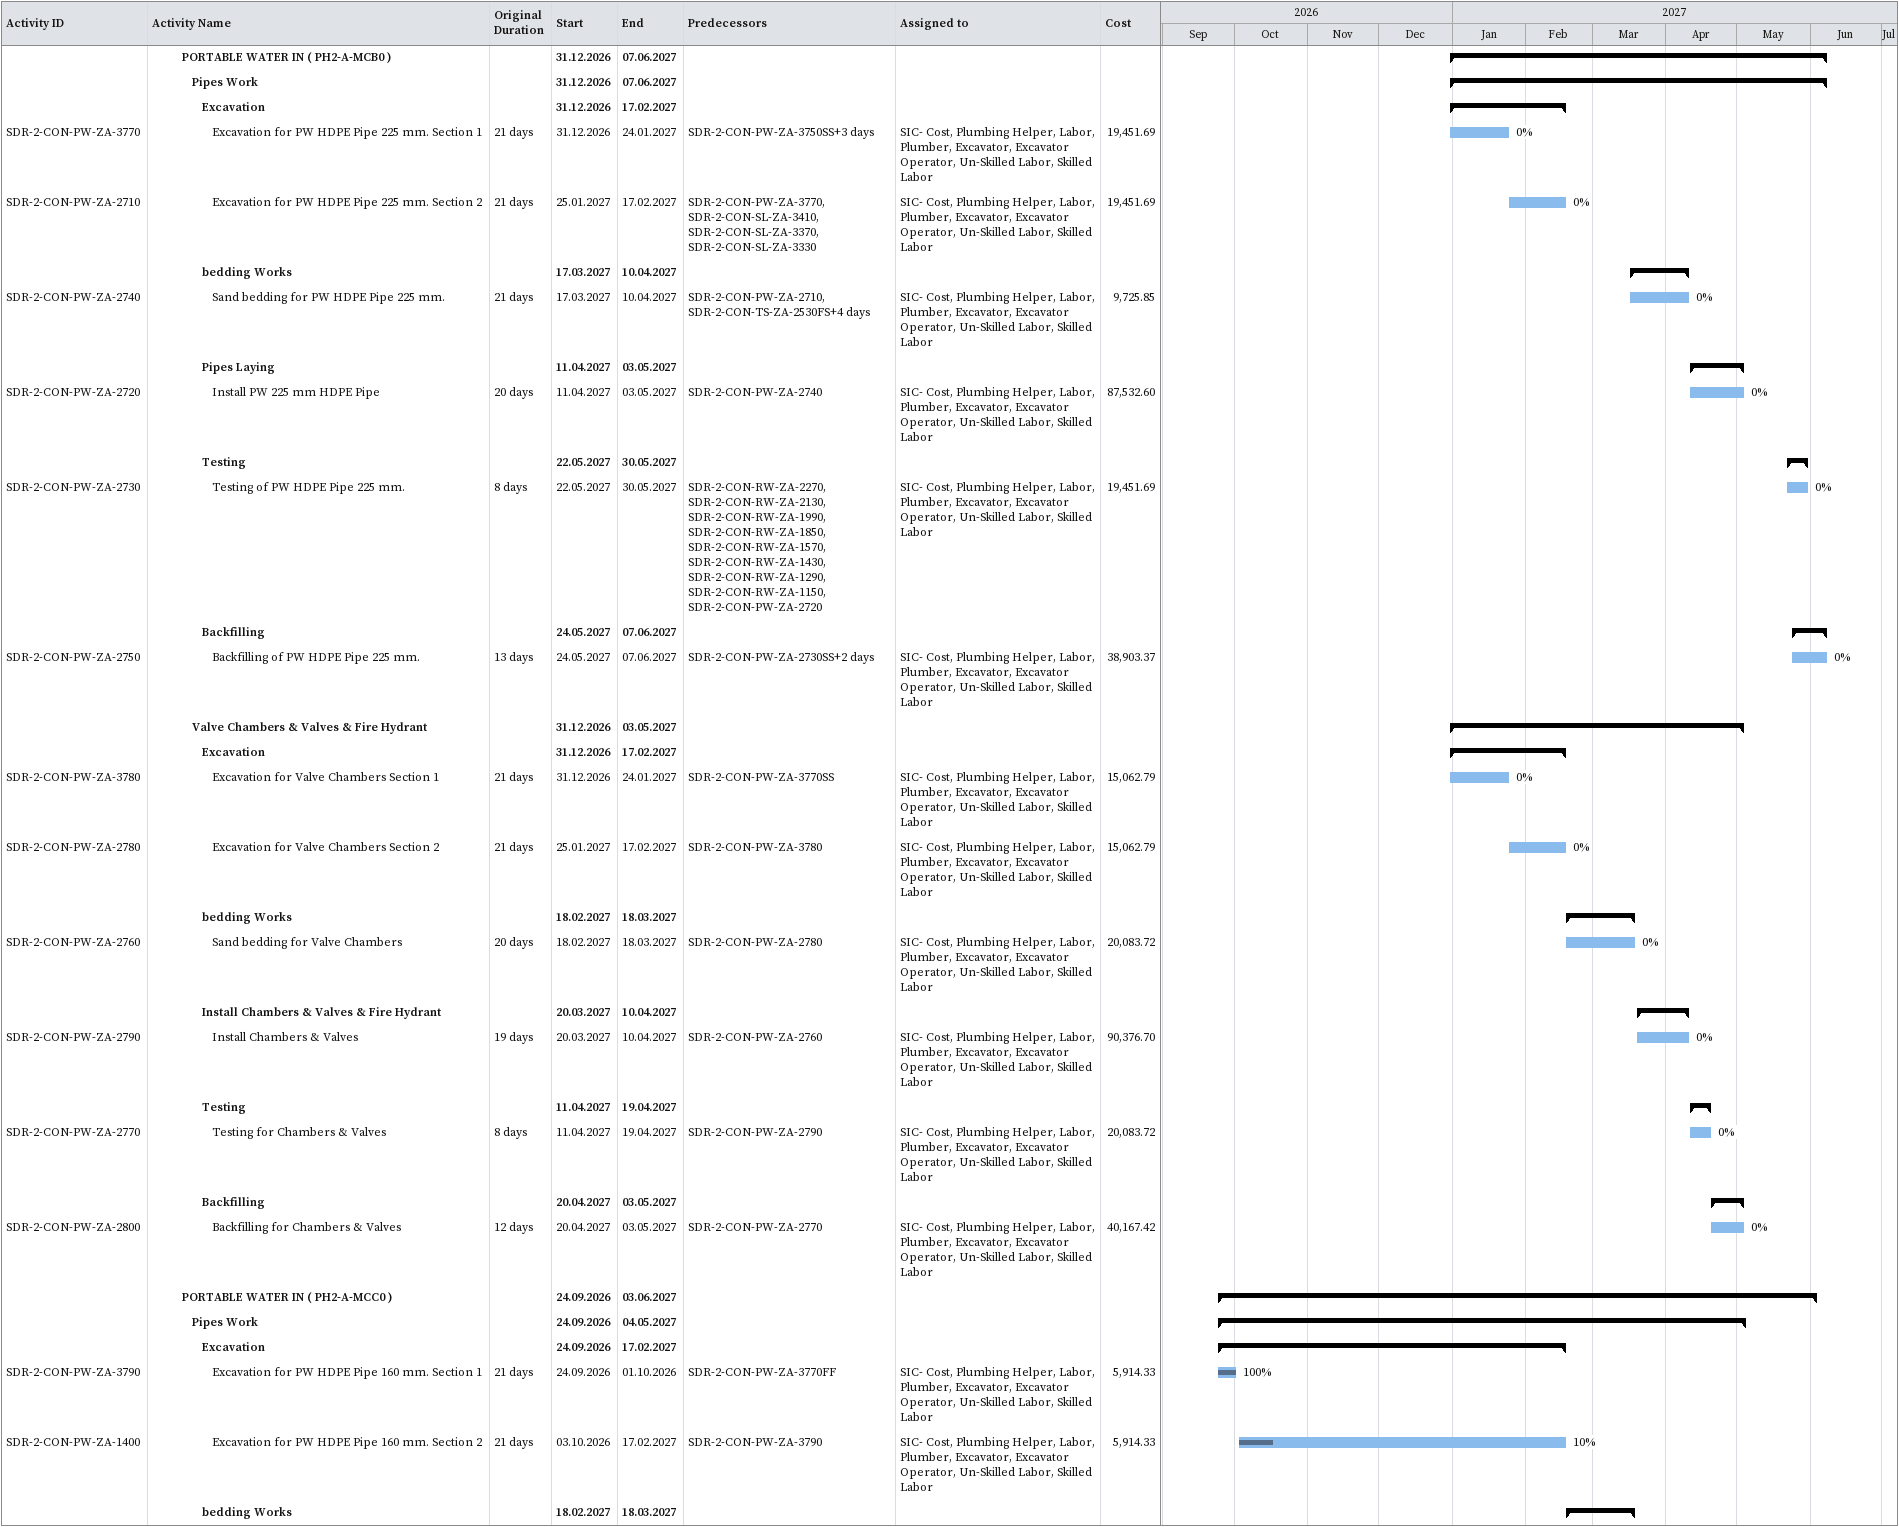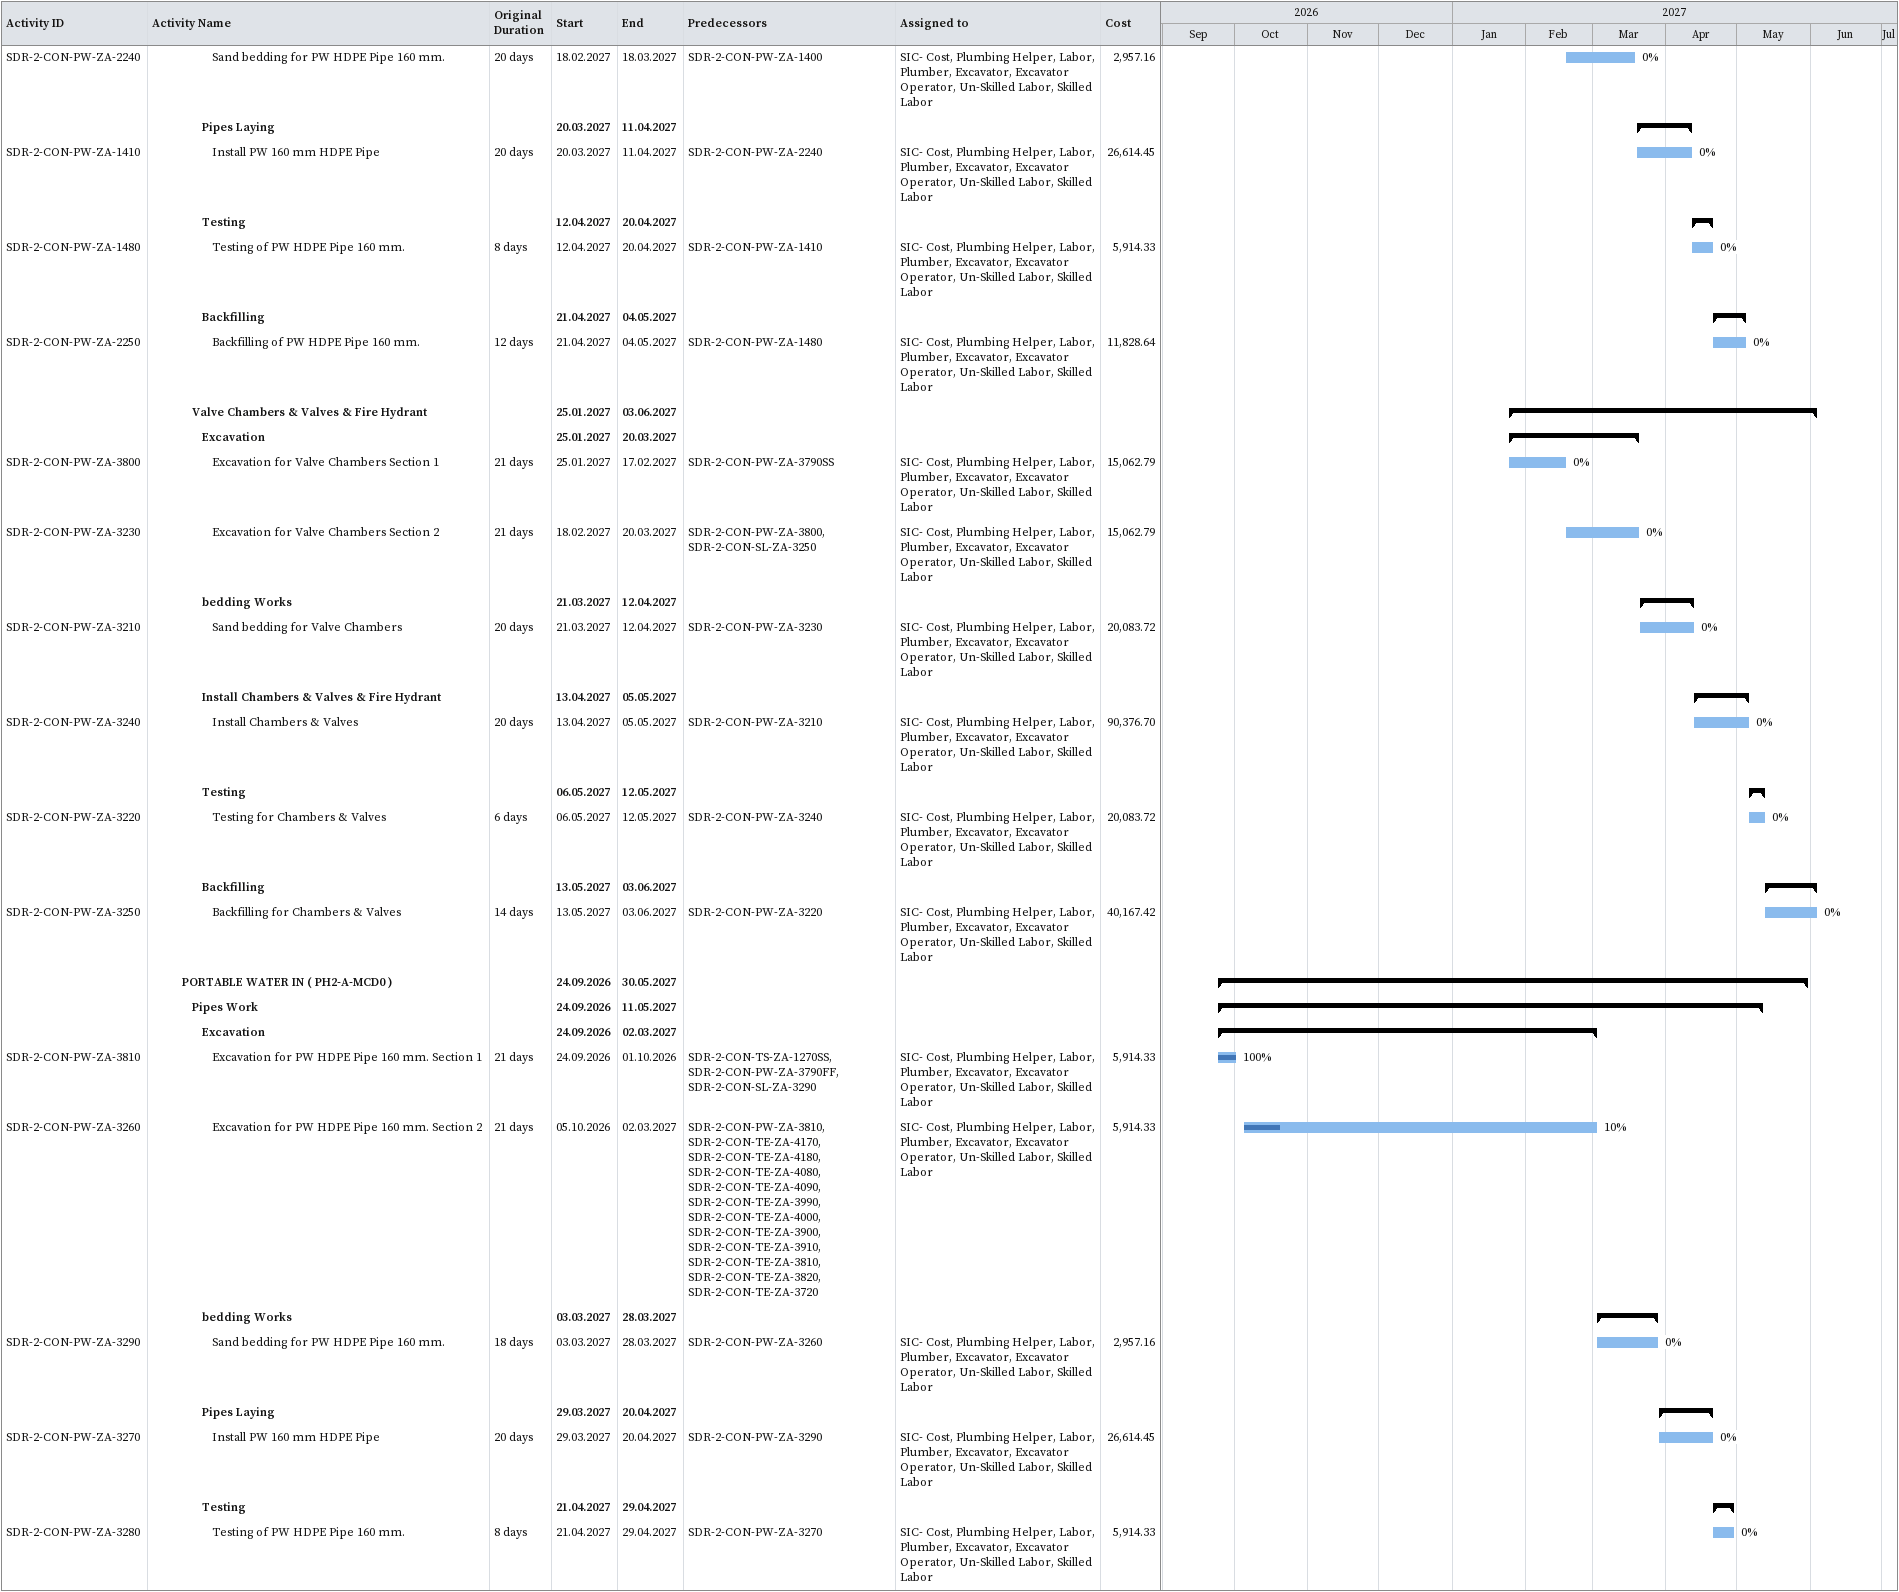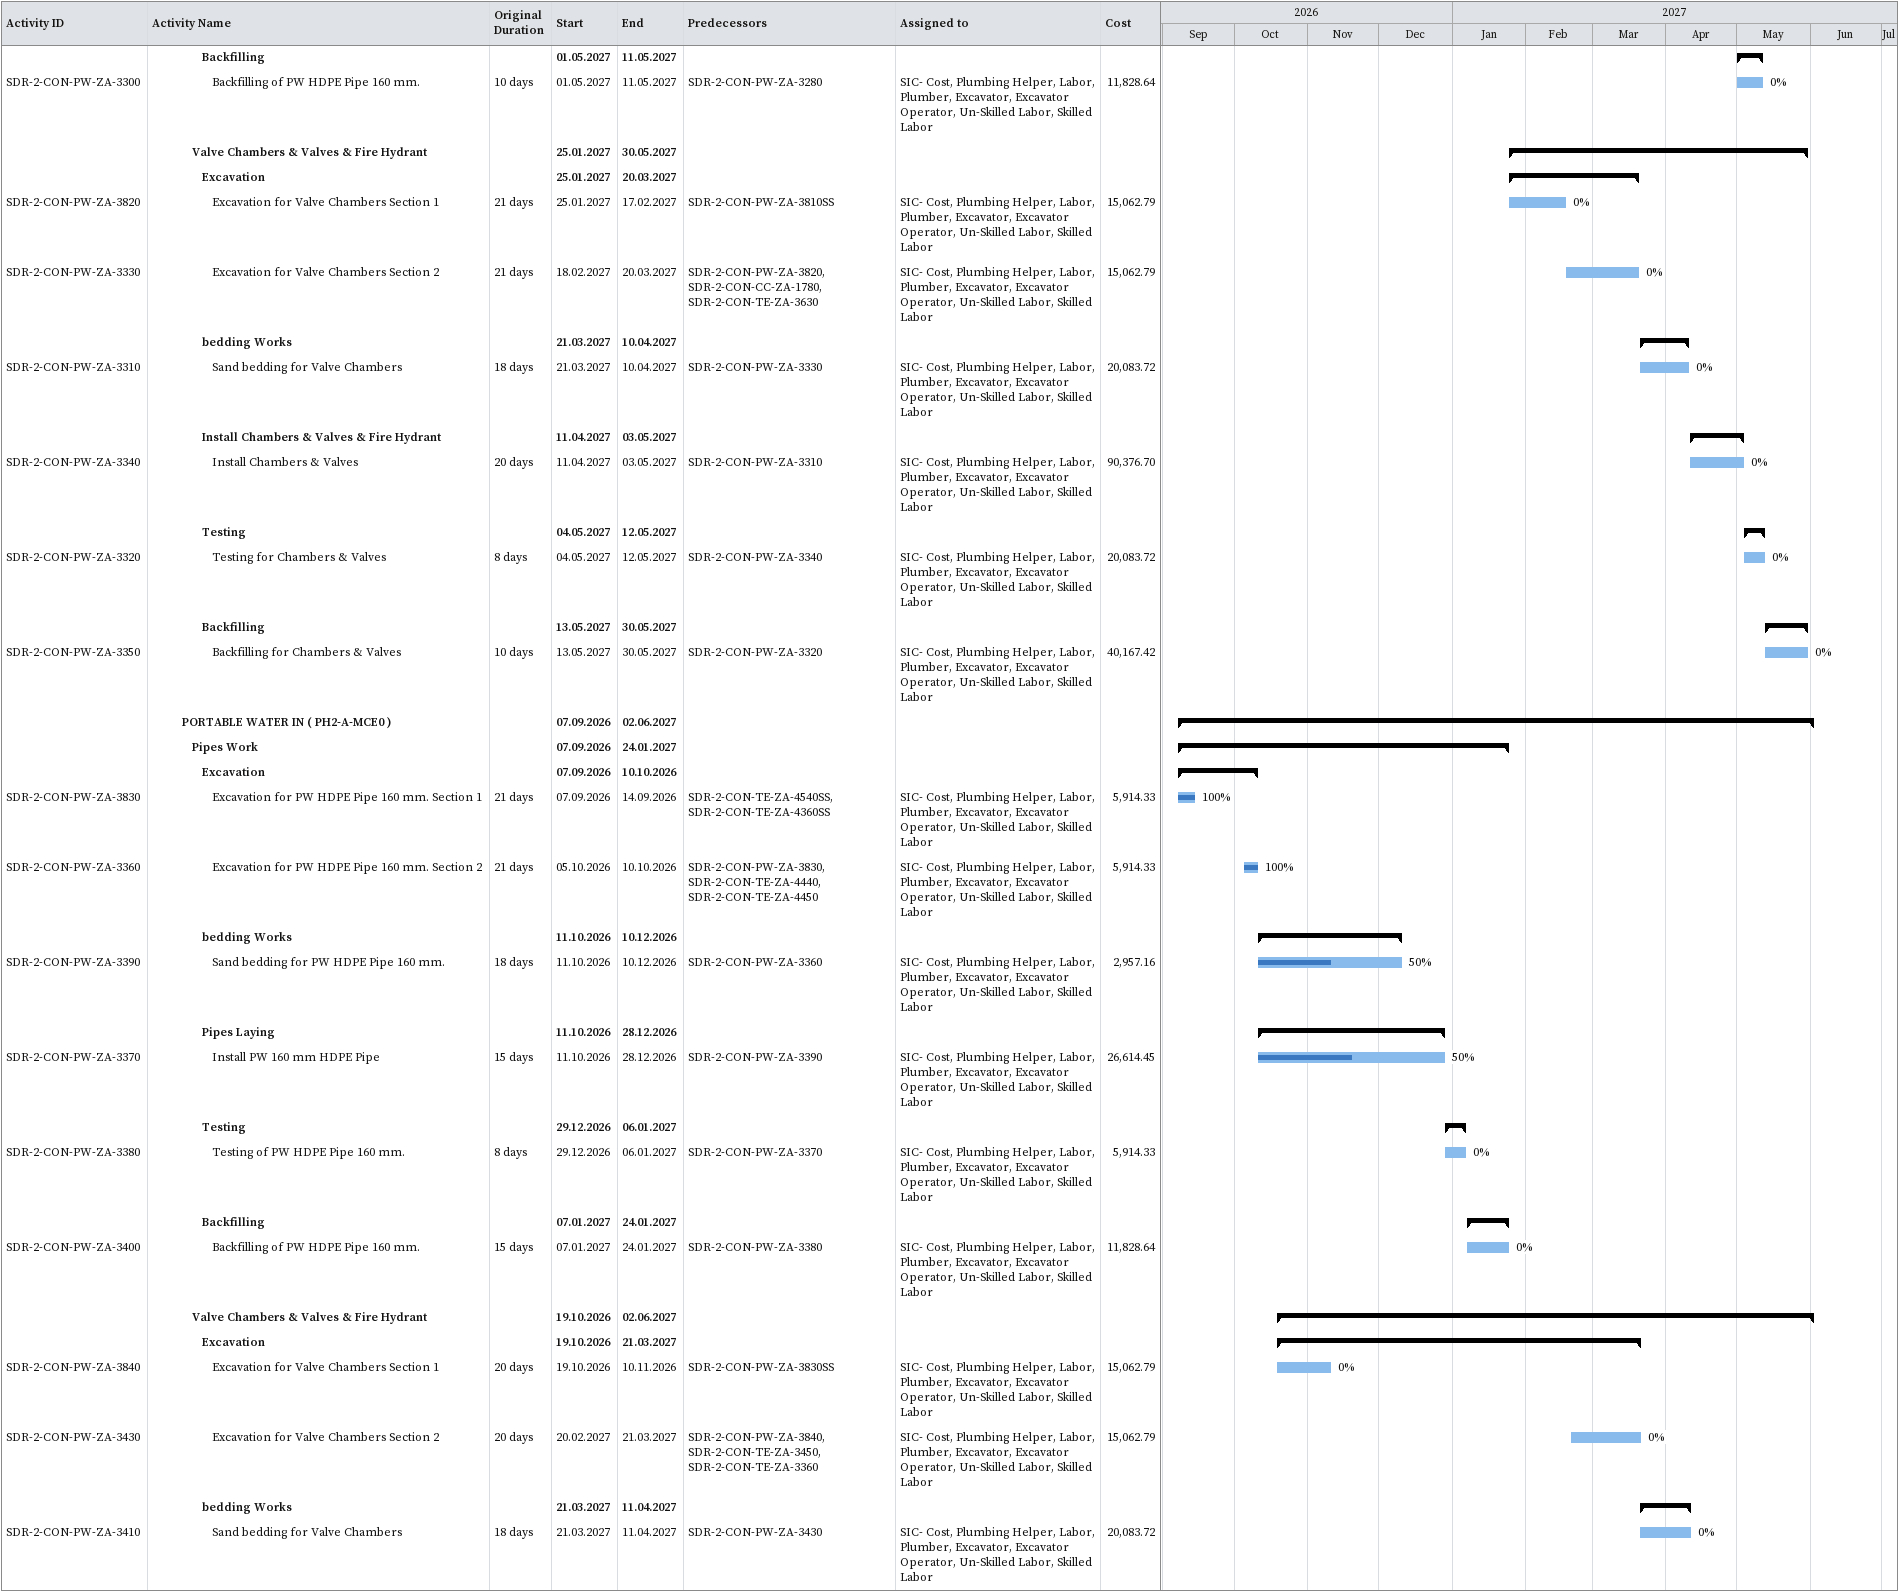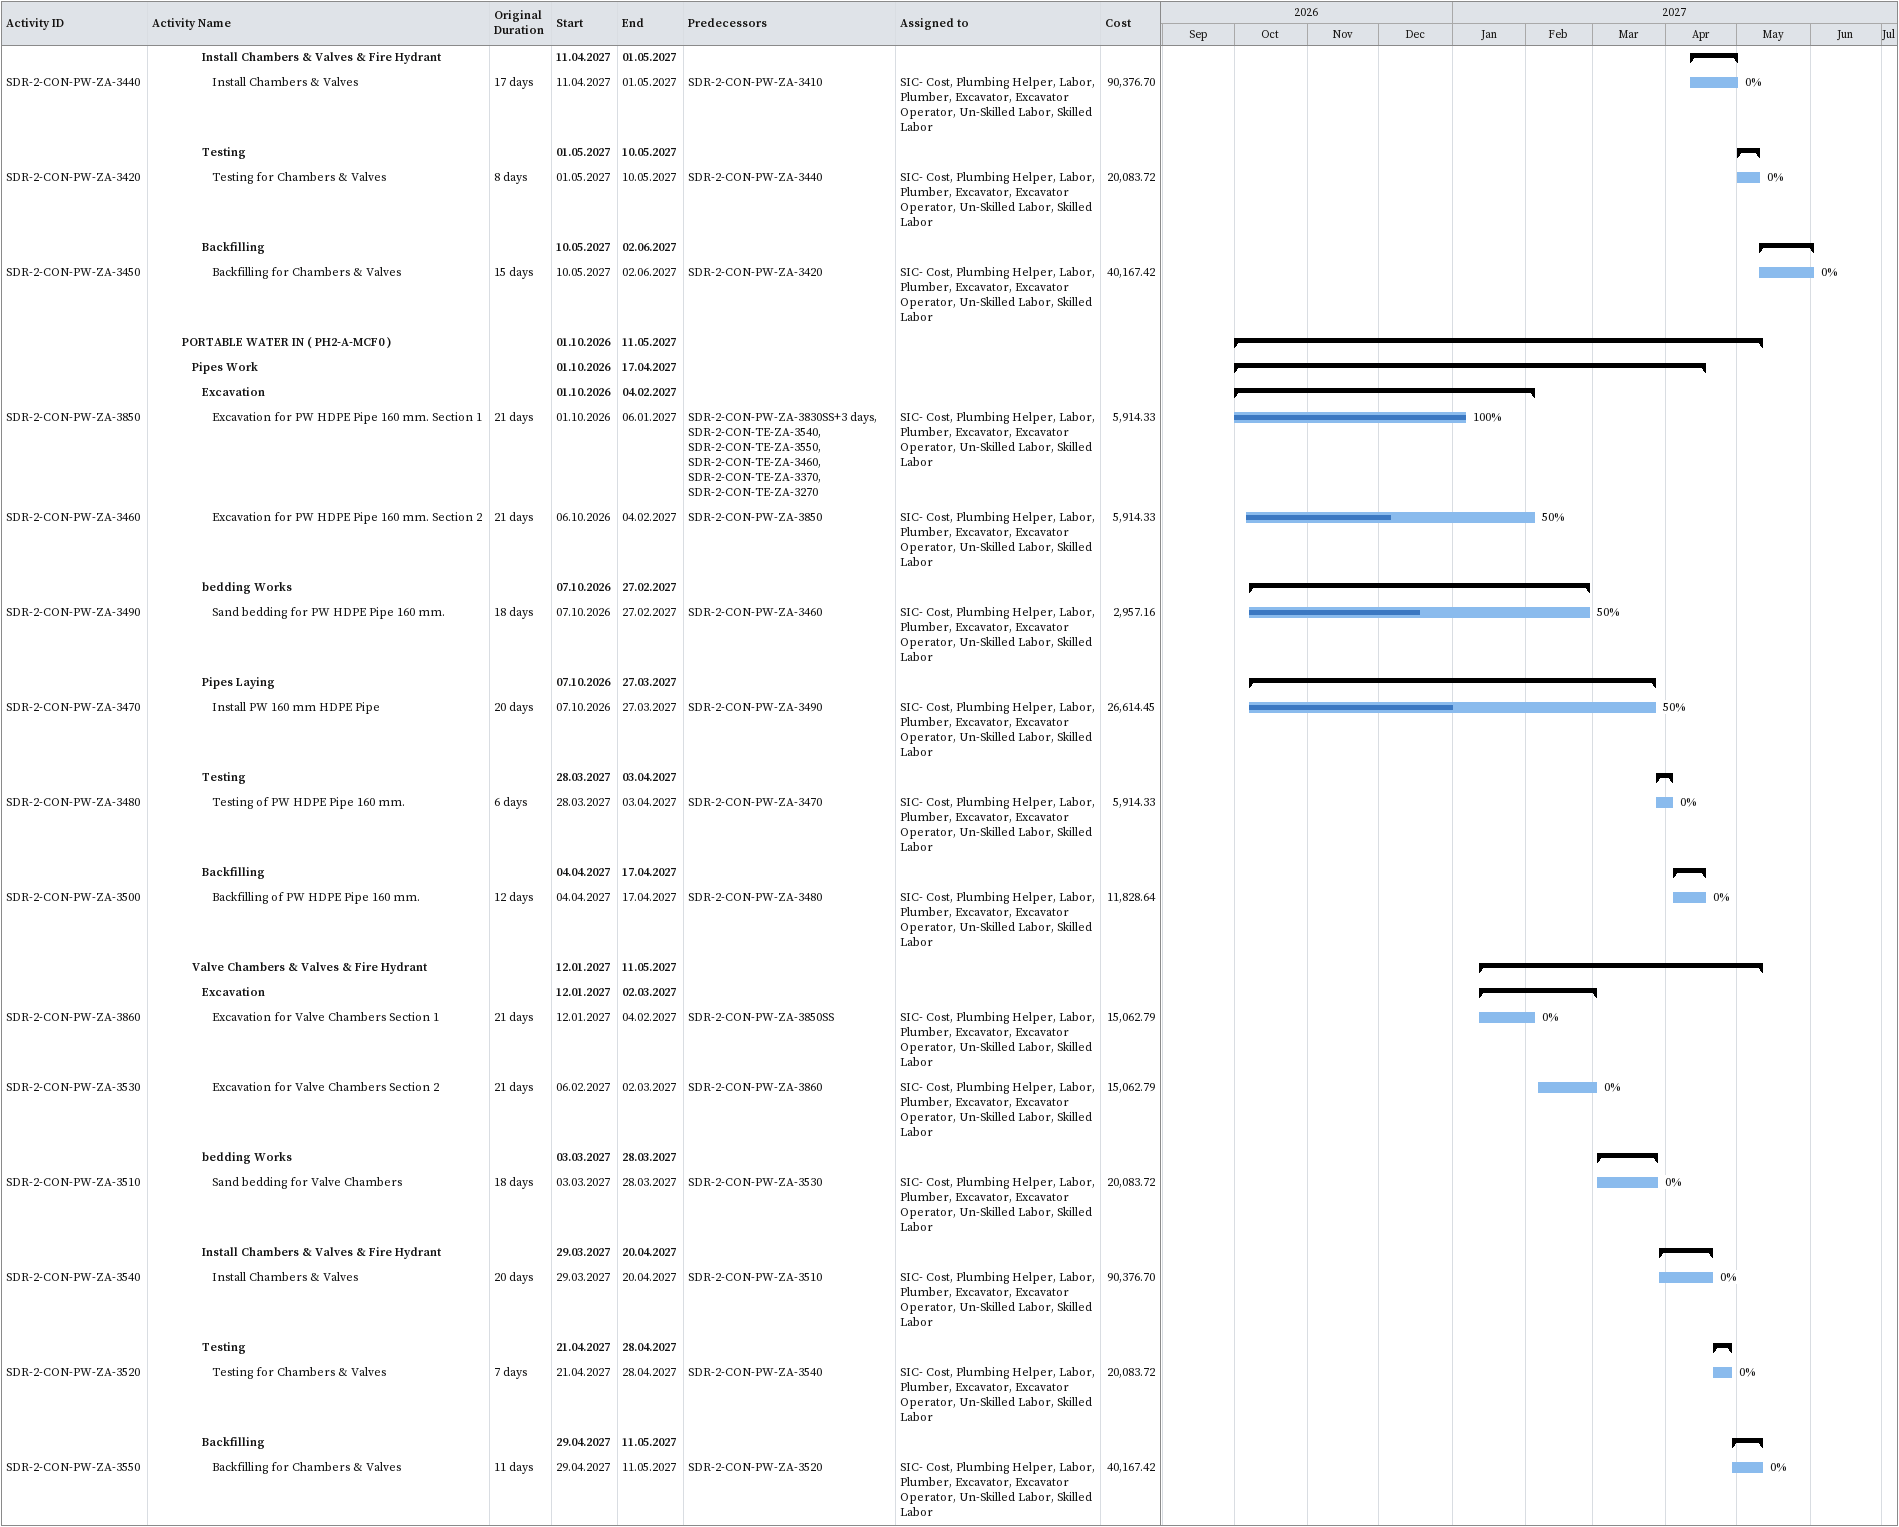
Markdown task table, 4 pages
| ID | Level | Task | Original duration | Start | Finish | Predecessors | Resources | % complete | Cost |
|---|---|---|---|---|---|---|---|---|---|
|  | 4 | **PORTABLE WATER IN ( PH2-A-MCB0 )** |  | 2026-12-31 | 2027-06-07 |  |  |  |  |
|  | 5 | **Pipes Work** |  | 2026-12-31 | 2027-06-07 |  |  |  |  |
|  | 6 | **Excavation** |  | 2026-12-31 | 2027-02-17 |  |  |  |  |
| SDR-2-CON-PW-ZA-3770 | 7 | Excavation for PW HDPE Pipe 225 mm. Section 1 | 21d | 2026-12-31 | 2027-01-24 | SDR-2-CON-PW-ZA-3750SS+3d | SIC- Cost, Plumbing Helper, Labor, Plumber, Excavator, Excavator Operator, Un-Skilled Labor, Skilled Labor | 0 | 19451.69 |
| SDR-2-CON-PW-ZA-2710 | 7 | Excavation for PW HDPE Pipe 225 mm. Section 2 | 21d | 2027-01-25 | 2027-02-17 | SDR-2-CON-PW-ZA-3770, SDR-2-CON-SL-ZA-3410, SDR-2-CON-SL-ZA-3370, SDR-2-CON-SL-ZA-3330 | SIC- Cost, Plumbing Helper, Labor, Plumber, Excavator, Excavator Operator, Un-Skilled Labor, Skilled Labor | 0 | 19451.69 |
|  | 6 | **bedding Works** |  | 2027-03-17 | 2027-04-10 |  |  |  |  |
| SDR-2-CON-PW-ZA-2740 | 7 | Sand bedding for PW HDPE Pipe 225 mm. | 21d | 2027-03-17 | 2027-04-10 | SDR-2-CON-PW-ZA-2710, SDR-2-CON-TS-ZA-2530FS+4d | SIC- Cost, Plumbing Helper, Labor, Plumber, Excavator, Excavator Operator, Un-Skilled Labor, Skilled Labor | 0 | 9725.85 |
|  | 6 | **Pipes Laying** |  | 2027-04-11 | 2027-05-03 |  |  |  |  |
| SDR-2-CON-PW-ZA-2720 | 7 | Install PW 225 mm HDPE Pipe | 20d | 2027-04-11 | 2027-05-03 | SDR-2-CON-PW-ZA-2740 | SIC- Cost, Plumbing Helper, Labor, Plumber, Excavator, Excavator Operator, Un-Skilled Labor, Skilled Labor | 0 | 87532.60 |
|  | 6 | **Testing** |  | 2027-05-22 | 2027-05-30 |  |  |  |  |
| SDR-2-CON-PW-ZA-2730 | 7 | Testing of PW HDPE Pipe 225 mm. | 8d | 2027-05-22 | 2027-05-30 | SDR-2-CON-RW-ZA-2270, SDR-2-CON-RW-ZA-2130, SDR-2-CON-RW-ZA-1990, SDR-2-CON-RW-ZA-1850, SDR-2-CON-RW-ZA-1570, SDR-2-CON-RW-ZA-1430, SDR-2-CON-RW-ZA-1290, SDR-2-CON-RW-ZA-1150, SDR-2-CON-PW-ZA-2720 | SIC- Cost, Plumbing Helper, Labor, Plumber, Excavator, Excavator Operator, Un-Skilled Labor, Skilled Labor | 0 | 19451.69 |
|  | 6 | **Backfilling** |  | 2027-05-24 | 2027-06-07 |  |  |  |  |
| SDR-2-CON-PW-ZA-2750 | 7 | Backfilling of PW HDPE Pipe 225 mm. | 13d | 2027-05-24 | 2027-06-07 | SDR-2-CON-PW-ZA-2730SS+2d | SIC- Cost, Plumbing Helper, Labor, Plumber, Excavator, Excavator Operator, Un-Skilled Labor, Skilled Labor | 0 | 38903.37 |
|  | 5 | **Valve Chambers & Valves & Fire Hydrant** |  | 2026-12-31 | 2027-05-03 |  |  |  |  |
|  | 6 | **Excavation** |  | 2026-12-31 | 2027-02-17 |  |  |  |  |
| SDR-2-CON-PW-ZA-3780 | 7 | Excavation for Valve Chambers Section 1 | 21d | 2026-12-31 | 2027-01-24 | SDR-2-CON-PW-ZA-3770SS | SIC- Cost, Plumbing Helper, Labor, Plumber, Excavator, Excavator Operator, Un-Skilled Labor, Skilled Labor | 0 | 15062.79 |
| SDR-2-CON-PW-ZA-2780 | 7 | Excavation for Valve Chambers Section 2 | 21d | 2027-01-25 | 2027-02-17 | SDR-2-CON-PW-ZA-3780 | SIC- Cost, Plumbing Helper, Labor, Plumber, Excavator, Excavator Operator, Un-Skilled Labor, Skilled Labor | 0 | 15062.79 |
|  | 6 | **bedding Works** |  | 2027-02-18 | 2027-03-18 |  |  |  |  |
| SDR-2-CON-PW-ZA-2760 | 7 | Sand bedding for Valve Chambers | 20d | 2027-02-18 | 2027-03-18 | SDR-2-CON-PW-ZA-2780 | SIC- Cost, Plumbing Helper, Labor, Plumber, Excavator, Excavator Operator, Un-Skilled Labor, Skilled Labor | 0 | 20083.72 |
|  | 6 | **Install Chambers & Valves & Fire Hydrant** |  | 2027-03-20 | 2027-04-10 |  |  |  |  |
| SDR-2-CON-PW-ZA-2790 | 7 | Install Chambers & Valves | 19d | 2027-03-20 | 2027-04-10 | SDR-2-CON-PW-ZA-2760 | SIC- Cost, Plumbing Helper, Labor, Plumber, Excavator, Excavator Operator, Un-Skilled Labor, Skilled Labor | 0 | 90376.70 |
|  | 6 | **Testing** |  | 2027-04-11 | 2027-04-19 |  |  |  |  |
| SDR-2-CON-PW-ZA-2770 | 7 | Testing for Chambers & Valves | 8d | 2027-04-11 | 2027-04-19 | SDR-2-CON-PW-ZA-2790 | SIC- Cost, Plumbing Helper, Labor, Plumber, Excavator, Excavator Operator, Un-Skilled Labor, Skilled Labor | 0 | 20083.72 |
|  | 6 | **Backfilling** |  | 2027-04-20 | 2027-05-03 |  |  |  |  |
| SDR-2-CON-PW-ZA-2800 | 7 | Backfilling for Chambers & Valves | 12d | 2027-04-20 | 2027-05-03 | SDR-2-CON-PW-ZA-2770 | SIC- Cost, Plumbing Helper, Labor, Plumber, Excavator, Excavator Operator, Un-Skilled Labor, Skilled Labor | 0 | 40167.42 |
|  | 4 | **PORTABLE WATER IN ( PH2-A-MCC0 )** |  | 2026-09-24 | 2027-06-03 |  |  |  |  |
|  | 5 | **Pipes Work** |  | 2026-09-24 | 2027-05-04 |  |  |  |  |
|  | 6 | **Excavation** |  | 2026-09-24 | 2027-02-17 |  |  |  |  |
| SDR-2-CON-PW-ZA-3790 | 7 | Excavation for PW HDPE Pipe 160 mm. Section 1 | 21d | 2026-09-24 | 2026-10-01 | SDR-2-CON-PW-ZA-3770FF | SIC- Cost, Plumbing Helper, Labor, Plumber, Excavator, Excavator Operator, Un-Skilled Labor, Skilled Labor | 100 | 5914.33 |
| SDR-2-CON-PW-ZA-1400 | 7 | Excavation for PW HDPE Pipe 160 mm. Section 2 | 21d | 2026-10-03 | 2027-02-17 | SDR-2-CON-PW-ZA-3790 | SIC- Cost, Plumbing Helper, Labor, Plumber, Excavator, Excavator Operator, Un-Skilled Labor, Skilled Labor | 10 | 5914.33 |
|  | 6 | **bedding Works** |  | 2027-02-18 | 2027-03-18 |  |  |  |  |
| SDR-2-CON-PW-ZA-2240 | 7 | Sand bedding for PW HDPE Pipe 160 mm. | 20d | 2027-02-18 | 2027-03-18 | SDR-2-CON-PW-ZA-1400 | SIC- Cost, Plumbing Helper, Labor, Plumber, Excavator, Excavator Operator, Un-Skilled Labor, Skilled Labor | 0 | 2957.16 |
|  | 6 | **Pipes Laying** |  | 2027-03-20 | 2027-04-11 |  |  |  |  |
| SDR-2-CON-PW-ZA-1410 | 7 | Install PW 160 mm HDPE Pipe | 20d | 2027-03-20 | 2027-04-11 | SDR-2-CON-PW-ZA-2240 | SIC- Cost, Plumbing Helper, Labor, Plumber, Excavator, Excavator Operator, Un-Skilled Labor, Skilled Labor | 0 | 26614.45 |
|  | 6 | **Testing** |  | 2027-04-12 | 2027-04-20 |  |  |  |  |
| SDR-2-CON-PW-ZA-1480 | 7 | Testing of PW HDPE Pipe 160 mm. | 8d | 2027-04-12 | 2027-04-20 | SDR-2-CON-PW-ZA-1410 | SIC- Cost, Plumbing Helper, Labor, Plumber, Excavator, Excavator Operator, Un-Skilled Labor, Skilled Labor | 0 | 5914.33 |
|  | 6 | **Backfilling** |  | 2027-04-21 | 2027-05-04 |  |  |  |  |
| SDR-2-CON-PW-ZA-2250 | 7 | Backfilling of PW HDPE Pipe 160 mm. | 12d | 2027-04-21 | 2027-05-04 | SDR-2-CON-PW-ZA-1480 | SIC- Cost, Plumbing Helper, Labor, Plumber, Excavator, Excavator Operator, Un-Skilled Labor, Skilled Labor | 0 | 11828.64 |
|  | 5 | **Valve Chambers & Valves & Fire Hydrant** |  | 2027-01-25 | 2027-06-03 |  |  |  |  |
|  | 6 | **Excavation** |  | 2027-01-25 | 2027-03-20 |  |  |  |  |
| SDR-2-CON-PW-ZA-3800 | 7 | Excavation for Valve Chambers Section 1 | 21d | 2027-01-25 | 2027-02-17 | SDR-2-CON-PW-ZA-3790SS | SIC- Cost, Plumbing Helper, Labor, Plumber, Excavator, Excavator Operator, Un-Skilled Labor, Skilled Labor | 0 | 15062.79 |
| SDR-2-CON-PW-ZA-3230 | 7 | Excavation for Valve Chambers Section 2 | 21d | 2027-02-18 | 2027-03-20 | SDR-2-CON-PW-ZA-3800, SDR-2-CON-SL-ZA-3250 | SIC- Cost, Plumbing Helper, Labor, Plumber, Excavator, Excavator Operator, Un-Skilled Labor, Skilled Labor | 0 | 15062.79 |
|  | 6 | **bedding Works** |  | 2027-03-21 | 2027-04-12 |  |  |  |  |
| SDR-2-CON-PW-ZA-3210 | 7 | Sand bedding for Valve Chambers | 20d | 2027-03-21 | 2027-04-12 | SDR-2-CON-PW-ZA-3230 | SIC- Cost, Plumbing Helper, Labor, Plumber, Excavator, Excavator Operator, Un-Skilled Labor, Skilled Labor | 0 | 20083.72 |
|  | 6 | **Install Chambers & Valves & Fire Hydrant** |  | 2027-04-13 | 2027-05-05 |  |  |  |  |
| SDR-2-CON-PW-ZA-3240 | 7 | Install Chambers & Valves | 20d | 2027-04-13 | 2027-05-05 | SDR-2-CON-PW-ZA-3210 | SIC- Cost, Plumbing Helper, Labor, Plumber, Excavator, Excavator Operator, Un-Skilled Labor, Skilled Labor | 0 | 90376.70 |
|  | 6 | **Testing** |  | 2027-05-06 | 2027-05-12 |  |  |  |  |
| SDR-2-CON-PW-ZA-3220 | 7 | Testing for Chambers & Valves | 6d | 2027-05-06 | 2027-05-12 | SDR-2-CON-PW-ZA-3240 | SIC- Cost, Plumbing Helper, Labor, Plumber, Excavator, Excavator Operator, Un-Skilled Labor, Skilled Labor | 0 | 20083.72 |
|  | 6 | **Backfilling** |  | 2027-05-13 | 2027-06-03 |  |  |  |  |
| SDR-2-CON-PW-ZA-3250 | 7 | Backfilling for Chambers & Valves | 14d | 2027-05-13 | 2027-06-03 | SDR-2-CON-PW-ZA-3220 | SIC- Cost, Plumbing Helper, Labor, Plumber, Excavator, Excavator Operator, Un-Skilled Labor, Skilled Labor | 0 | 40167.42 |
|  | 4 | **PORTABLE WATER IN ( PH2-A-MCD0 )** |  | 2026-09-24 | 2027-05-30 |  |  |  |  |
|  | 5 | **Pipes Work** |  | 2026-09-24 | 2027-05-11 |  |  |  |  |
|  | 6 | **Excavation** |  | 2026-09-24 | 2027-03-02 |  |  |  |  |
| SDR-2-CON-PW-ZA-3810 | 7 | Excavation for PW HDPE Pipe 160 mm. Section 1 | 21d | 2026-09-24 | 2026-10-01 | SDR-2-CON-TS-ZA-1270SS, SDR-2-CON-PW-ZA-3790FF, SDR-2-CON-SL-ZA-3290 | SIC- Cost, Plumbing Helper, Labor, Plumber, Excavator, Excavator Operator, Un-Skilled Labor, Skilled Labor | 100 | 5914.33 |
| SDR-2-CON-PW-ZA-3260 | 7 | Excavation for PW HDPE Pipe 160 mm. Section 2 | 21d | 2026-10-05 | 2027-03-02 | SDR-2-CON-PW-ZA-3810, SDR-2-CON-TE-ZA-4170, SDR-2-CON-TE-ZA-4180, SDR-2-CON-TE-ZA-4080, SDR-2-CON-TE-ZA-4090, SDR-2-CON-TE-ZA-3990, SDR-2-CON-TE-ZA-4000, SDR-2-CON-TE-ZA-3900, SDR-2-CON-TE-ZA-3910, SDR-2-CON-TE-ZA-3810, SDR-2-CON-TE-ZA-3820, SDR-2-CON-TE-ZA-3720 | SIC- Cost, Plumbing Helper, Labor, Plumber, Excavator, Excavator Operator, Un-Skilled Labor, Skilled Labor | 10 | 5914.33 |
|  | 6 | **bedding Works** |  | 2027-03-03 | 2027-03-28 |  |  |  |  |
| SDR-2-CON-PW-ZA-3290 | 7 | Sand bedding for PW HDPE Pipe 160 mm. | 18d | 2027-03-03 | 2027-03-28 | SDR-2-CON-PW-ZA-3260 | SIC- Cost, Plumbing Helper, Labor, Plumber, Excavator, Excavator Operator, Un-Skilled Labor, Skilled Labor | 0 | 2957.16 |
|  | 6 | **Pipes Laying** |  | 2027-03-29 | 2027-04-20 |  |  |  |  |
| SDR-2-CON-PW-ZA-3270 | 7 | Install PW 160 mm HDPE Pipe | 20d | 2027-03-29 | 2027-04-20 | SDR-2-CON-PW-ZA-3290 | SIC- Cost, Plumbing Helper, Labor, Plumber, Excavator, Excavator Operator, Un-Skilled Labor, Skilled Labor | 0 | 26614.45 |
|  | 6 | **Testing** |  | 2027-04-21 | 2027-04-29 |  |  |  |  |
| SDR-2-CON-PW-ZA-3280 | 7 | Testing of PW HDPE Pipe 160 mm. | 8d | 2027-04-21 | 2027-04-29 | SDR-2-CON-PW-ZA-3270 | SIC- Cost, Plumbing Helper, Labor, Plumber, Excavator, Excavator Operator, Un-Skilled Labor, Skilled Labor | 0 | 5914.33 |
|  | 6 | **Backfilling** |  | 2027-05-01 | 2027-05-11 |  |  |  |  |
| SDR-2-CON-PW-ZA-3300 | 7 | Backfilling of PW HDPE Pipe 160 mm. | 10d | 2027-05-01 | 2027-05-11 | SDR-2-CON-PW-ZA-3280 | SIC- Cost, Plumbing Helper, Labor, Plumber, Excavator, Excavator Operator, Un-Skilled Labor, Skilled Labor | 0 | 11828.64 |
|  | 5 | **Valve Chambers & Valves & Fire Hydrant** |  | 2027-01-25 | 2027-05-30 |  |  |  |  |
|  | 6 | **Excavation** |  | 2027-01-25 | 2027-03-20 |  |  |  |  |
| SDR-2-CON-PW-ZA-3820 | 7 | Excavation for Valve Chambers Section 1 | 21d | 2027-01-25 | 2027-02-17 | SDR-2-CON-PW-ZA-3810SS | SIC- Cost, Plumbing Helper, Labor, Plumber, Excavator, Excavator Operator, Un-Skilled Labor, Skilled Labor | 0 | 15062.79 |
| SDR-2-CON-PW-ZA-3330 | 7 | Excavation for Valve Chambers Section 2 | 21d | 2027-02-18 | 2027-03-20 | SDR-2-CON-PW-ZA-3820, SDR-2-CON-CC-ZA-1780, SDR-2-CON-TE-ZA-3630 | SIC- Cost, Plumbing Helper, Labor, Plumber, Excavator, Excavator Operator, Un-Skilled Labor, Skilled Labor | 0 | 15062.79 |
|  | 6 | **bedding Works** |  | 2027-03-21 | 2027-04-10 |  |  |  |  |
| SDR-2-CON-PW-ZA-3310 | 7 | Sand bedding for Valve Chambers | 18d | 2027-03-21 | 2027-04-10 | SDR-2-CON-PW-ZA-3330 | SIC- Cost, Plumbing Helper, Labor, Plumber, Excavator, Excavator Operator, Un-Skilled Labor, Skilled Labor | 0 | 20083.72 |
|  | 6 | **Install Chambers & Valves & Fire Hydrant** |  | 2027-04-11 | 2027-05-03 |  |  |  |  |
| SDR-2-CON-PW-ZA-3340 | 7 | Install Chambers & Valves | 20d | 2027-04-11 | 2027-05-03 | SDR-2-CON-PW-ZA-3310 | SIC- Cost, Plumbing Helper, Labor, Plumber, Excavator, Excavator Operator, Un-Skilled Labor, Skilled Labor | 0 | 90376.70 |
|  | 6 | **Testing** |  | 2027-05-04 | 2027-05-12 |  |  |  |  |
| SDR-2-CON-PW-ZA-3320 | 7 | Testing for Chambers & Valves | 8d | 2027-05-04 | 2027-05-12 | SDR-2-CON-PW-ZA-3340 | SIC- Cost, Plumbing Helper, Labor, Plumber, Excavator, Excavator Operator, Un-Skilled Labor, Skilled Labor | 0 | 20083.72 |
|  | 6 | **Backfilling** |  | 2027-05-13 | 2027-05-30 |  |  |  |  |
| SDR-2-CON-PW-ZA-3350 | 7 | Backfilling for Chambers & Valves | 10d | 2027-05-13 | 2027-05-30 | SDR-2-CON-PW-ZA-3320 | SIC- Cost, Plumbing Helper, Labor, Plumber, Excavator, Excavator Operator, Un-Skilled Labor, Skilled Labor | 0 | 40167.42 |
|  | 4 | **PORTABLE WATER IN ( PH2-A-MCE0 )** |  | 2026-09-07 | 2027-06-02 |  |  |  |  |
|  | 5 | **Pipes Work** |  | 2026-09-07 | 2027-01-24 |  |  |  |  |
|  | 6 | **Excavation** |  | 2026-09-07 | 2026-10-10 |  |  |  |  |
| SDR-2-CON-PW-ZA-3830 | 7 | Excavation for PW HDPE Pipe 160 mm. Section 1 | 21d | 2026-09-07 | 2026-09-14 | SDR-2-CON-TE-ZA-4540SS, SDR-2-CON-TE-ZA-4360SS | SIC- Cost, Plumbing Helper, Labor, Plumber, Excavator, Excavator Operator, Un-Skilled Labor, Skilled Labor | 100 | 5914.33 |
| SDR-2-CON-PW-ZA-3360 | 7 | Excavation for PW HDPE Pipe 160 mm. Section 2 | 21d | 2026-10-05 | 2026-10-10 | SDR-2-CON-PW-ZA-3830, SDR-2-CON-TE-ZA-4440, SDR-2-CON-TE-ZA-4450 | SIC- Cost, Plumbing Helper, Labor, Plumber, Excavator, Excavator Operator, Un-Skilled Labor, Skilled Labor | 100 | 5914.33 |
|  | 6 | **bedding Works** |  | 2026-10-11 | 2026-12-10 |  |  |  |  |
| SDR-2-CON-PW-ZA-3390 | 7 | Sand bedding for PW HDPE Pipe 160 mm. | 18d | 2026-10-11 | 2026-12-10 | SDR-2-CON-PW-ZA-3360 | SIC- Cost, Plumbing Helper, Labor, Plumber, Excavator, Excavator Operator, Un-Skilled Labor, Skilled Labor | 50 | 2957.16 |
|  | 6 | **Pipes Laying** |  | 2026-10-11 | 2026-12-28 |  |  |  |  |
| SDR-2-CON-PW-ZA-3370 | 7 | Install PW 160 mm HDPE Pipe | 15d | 2026-10-11 | 2026-12-28 | SDR-2-CON-PW-ZA-3390 | SIC- Cost, Plumbing Helper, Labor, Plumber, Excavator, Excavator Operator, Un-Skilled Labor, Skilled Labor | 50 | 26614.45 |
|  | 6 | **Testing** |  | 2026-12-29 | 2027-01-06 |  |  |  |  |
| SDR-2-CON-PW-ZA-3380 | 7 | Testing of PW HDPE Pipe 160 mm. | 8d | 2026-12-29 | 2027-01-06 | SDR-2-CON-PW-ZA-3370 | SIC- Cost, Plumbing Helper, Labor, Plumber, Excavator, Excavator Operator, Un-Skilled Labor, Skilled Labor | 0 | 5914.33 |
|  | 6 | **Backfilling** |  | 2027-01-07 | 2027-01-24 |  |  |  |  |
| SDR-2-CON-PW-ZA-3400 | 7 | Backfilling of PW HDPE Pipe 160 mm. | 15d | 2027-01-07 | 2027-01-24 | SDR-2-CON-PW-ZA-3380 | SIC- Cost, Plumbing Helper, Labor, Plumber, Excavator, Excavator Operator, Un-Skilled Labor, Skilled Labor | 0 | 11828.64 |
|  | 5 | **Valve Chambers & Valves & Fire Hydrant** |  | 2026-10-19 | 2027-06-02 |  |  |  |  |
|  | 6 | **Excavation** |  | 2026-10-19 | 2027-03-21 |  |  |  |  |
| SDR-2-CON-PW-ZA-3840 | 7 | Excavation for Valve Chambers Section 1 | 20d | 2026-10-19 | 2026-11-10 | SDR-2-CON-PW-ZA-3830SS | SIC- Cost, Plumbing Helper, Labor, Plumber, Excavator, Excavator Operator, Un-Skilled Labor, Skilled Labor | 0 | 15062.79 |
| SDR-2-CON-PW-ZA-3430 | 7 | Excavation for Valve Chambers Section 2 | 20d | 2027-02-20 | 2027-03-21 | SDR-2-CON-PW-ZA-3840, SDR-2-CON-TE-ZA-3450, SDR-2-CON-TE-ZA-3360 | SIC- Cost, Plumbing Helper, Labor, Plumber, Excavator, Excavator Operator, Un-Skilled Labor, Skilled Labor | 0 | 15062.79 |
|  | 6 | **bedding Works** |  | 2027-03-21 | 2027-04-11 |  |  |  |  |
| SDR-2-CON-PW-ZA-3410 | 7 | Sand bedding for Valve Chambers | 18d | 2027-03-21 | 2027-04-11 | SDR-2-CON-PW-ZA-3430 | SIC- Cost, Plumbing Helper, Labor, Plumber, Excavator, Excavator Operator, Un-Skilled Labor, Skilled Labor | 0 | 20083.72 |
|  | 6 | **Install Chambers & Valves & Fire Hydrant** |  | 2027-04-11 | 2027-05-01 |  |  |  |  |
| SDR-2-CON-PW-ZA-3440 | 7 | Install Chambers & Valves | 17d | 2027-04-11 | 2027-05-01 | SDR-2-CON-PW-ZA-3410 | SIC- Cost, Plumbing Helper, Labor, Plumber, Excavator, Excavator Operator, Un-Skilled Labor, Skilled Labor | 0 | 90376.70 |
|  | 6 | **Testing** |  | 2027-05-01 | 2027-05-10 |  |  |  |  |
| SDR-2-CON-PW-ZA-3420 | 7 | Testing for Chambers & Valves | 8d | 2027-05-01 | 2027-05-10 | SDR-2-CON-PW-ZA-3440 | SIC- Cost, Plumbing Helper, Labor, Plumber, Excavator, Excavator Operator, Un-Skilled Labor, Skilled Labor | 0 | 20083.72 |
|  | 6 | **Backfilling** |  | 2027-05-10 | 2027-06-02 |  |  |  |  |
| SDR-2-CON-PW-ZA-3450 | 7 | Backfilling for Chambers & Valves | 15d | 2027-05-10 | 2027-06-02 | SDR-2-CON-PW-ZA-3420 | SIC- Cost, Plumbing Helper, Labor, Plumber, Excavator, Excavator Operator, Un-Skilled Labor, Skilled Labor | 0 | 40167.42 |
|  | 4 | **PORTABLE WATER IN ( PH2-A-MCF0 )** |  | 2026-10-01 | 2027-05-11 |  |  |  |  |
|  | 5 | **Pipes Work** |  | 2026-10-01 | 2027-04-17 |  |  |  |  |
|  | 6 | **Excavation** |  | 2026-10-01 | 2027-02-04 |  |  |  |  |
| SDR-2-CON-PW-ZA-3850 | 7 | Excavation for PW HDPE Pipe 160 mm. Section 1 | 21d | 2026-10-01 | 2027-01-06 | SDR-2-CON-PW-ZA-3830SS+3d, SDR-2-CON-TE-ZA-3540, SDR-2-CON-TE-ZA-3550, SDR-2-CON-TE-ZA-3460, SDR-2-CON-TE-ZA-3370, SDR-2-CON-TE-ZA-3270 | SIC- Cost, Plumbing Helper, Labor, Plumber, Excavator, Excavator Operator, Un-Skilled Labor, Skilled Labor | 100 | 5914.33 |
| SDR-2-CON-PW-ZA-3460 | 7 | Excavation for PW HDPE Pipe 160 mm. Section 2 | 21d | 2026-10-06 | 2027-02-04 | SDR-2-CON-PW-ZA-3850 | SIC- Cost, Plumbing Helper, Labor, Plumber, Excavator, Excavator Operator, Un-Skilled Labor, Skilled Labor | 50 | 5914.33 |
|  | 6 | **bedding Works** |  | 2026-10-07 | 2027-02-27 |  |  |  |  |
| SDR-2-CON-PW-ZA-3490 | 7 | Sand bedding for PW HDPE Pipe 160 mm. | 18d | 2026-10-07 | 2027-02-27 | SDR-2-CON-PW-ZA-3460 | SIC- Cost, Plumbing Helper, Labor, Plumber, Excavator, Excavator Operator, Un-Skilled Labor, Skilled Labor | 50 | 2957.16 |
|  | 6 | **Pipes Laying** |  | 2026-10-07 | 2027-03-27 |  |  |  |  |
| SDR-2-CON-PW-ZA-3470 | 7 | Install PW 160 mm HDPE Pipe | 20d | 2026-10-07 | 2027-03-27 | SDR-2-CON-PW-ZA-3490 | SIC- Cost, Plumbing Helper, Labor, Plumber, Excavator, Excavator Operator, Un-Skilled Labor, Skilled Labor | 50 | 26614.45 |
|  | 6 | **Testing** |  | 2027-03-28 | 2027-04-03 |  |  |  |  |
| SDR-2-CON-PW-ZA-3480 | 7 | Testing of PW HDPE Pipe 160 mm. | 6d | 2027-03-28 | 2027-04-03 | SDR-2-CON-PW-ZA-3470 | SIC- Cost, Plumbing Helper, Labor, Plumber, Excavator, Excavator Operator, Un-Skilled Labor, Skilled Labor | 0 | 5914.33 |
|  | 6 | **Backfilling** |  | 2027-04-04 | 2027-04-17 |  |  |  |  |
| SDR-2-CON-PW-ZA-3500 | 7 | Backfilling of PW HDPE Pipe 160 mm. | 12d | 2027-04-04 | 2027-04-17 | SDR-2-CON-PW-ZA-3480 | SIC- Cost, Plumbing Helper, Labor, Plumber, Excavator, Excavator Operator, Un-Skilled Labor, Skilled Labor | 0 | 11828.64 |
|  | 5 | **Valve Chambers & Valves & Fire Hydrant** |  | 2027-01-12 | 2027-05-11 |  |  |  |  |
|  | 6 | **Excavation** |  | 2027-01-12 | 2027-03-02 |  |  |  |  |
| SDR-2-CON-PW-ZA-3860 | 7 | Excavation for Valve Chambers Section 1 | 21d | 2027-01-12 | 2027-02-04 | SDR-2-CON-PW-ZA-3850SS | SIC- Cost, Plumbing Helper, Labor, Plumber, Excavator, Excavator Operator, Un-Skilled Labor, Skilled Labor | 0 | 15062.79 |
| SDR-2-CON-PW-ZA-3530 | 7 | Excavation for Valve Chambers Section 2 | 21d | 2027-02-06 | 2027-03-02 | SDR-2-CON-PW-ZA-3860 | SIC- Cost, Plumbing Helper, Labor, Plumber, Excavator, Excavator Operator, Un-Skilled Labor, Skilled Labor | 0 | 15062.79 |
|  | 6 | **bedding Works** |  | 2027-03-03 | 2027-03-28 |  |  |  |  |
| SDR-2-CON-PW-ZA-3510 | 7 | Sand bedding for Valve Chambers | 18d | 2027-03-03 | 2027-03-28 | SDR-2-CON-PW-ZA-3530 | SIC- Cost, Plumbing Helper, Labor, Plumber, Excavator, Excavator Operator, Un-Skilled Labor, Skilled Labor | 0 | 20083.72 |
|  | 6 | **Install Chambers & Valves & Fire Hydrant** |  | 2027-03-29 | 2027-04-20 |  |  |  |  |
| SDR-2-CON-PW-ZA-3540 | 7 | Install Chambers & Valves | 20d | 2027-03-29 | 2027-04-20 | SDR-2-CON-PW-ZA-3510 | SIC- Cost, Plumbing Helper, Labor, Plumber, Excavator, Excavator Operator, Un-Skilled Labor, Skilled Labor | 0 | 90376.70 |
|  | 6 | **Testing** |  | 2027-04-21 | 2027-04-28 |  |  |  |  |
| SDR-2-CON-PW-ZA-3520 | 7 | Testing for Chambers & Valves | 7d | 2027-04-21 | 2027-04-28 | SDR-2-CON-PW-ZA-3540 | SIC- Cost, Plumbing Helper, Labor, Plumber, Excavator, Excavator Operator, Un-Skilled Labor, Skilled Labor | 0 | 20083.72 |
|  | 6 | **Backfilling** |  | 2027-04-29 | 2027-05-11 |  |  |  |  |
| SDR-2-CON-PW-ZA-3550 | 7 | Backfilling for Chambers & Valves | 11d | 2027-04-29 | 2027-05-11 | SDR-2-CON-PW-ZA-3520 | SIC- Cost, Plumbing Helper, Labor, Plumber, Excavator, Excavator Operator, Un-Skilled Labor, Skilled Labor | 0 | 40167.42 |
